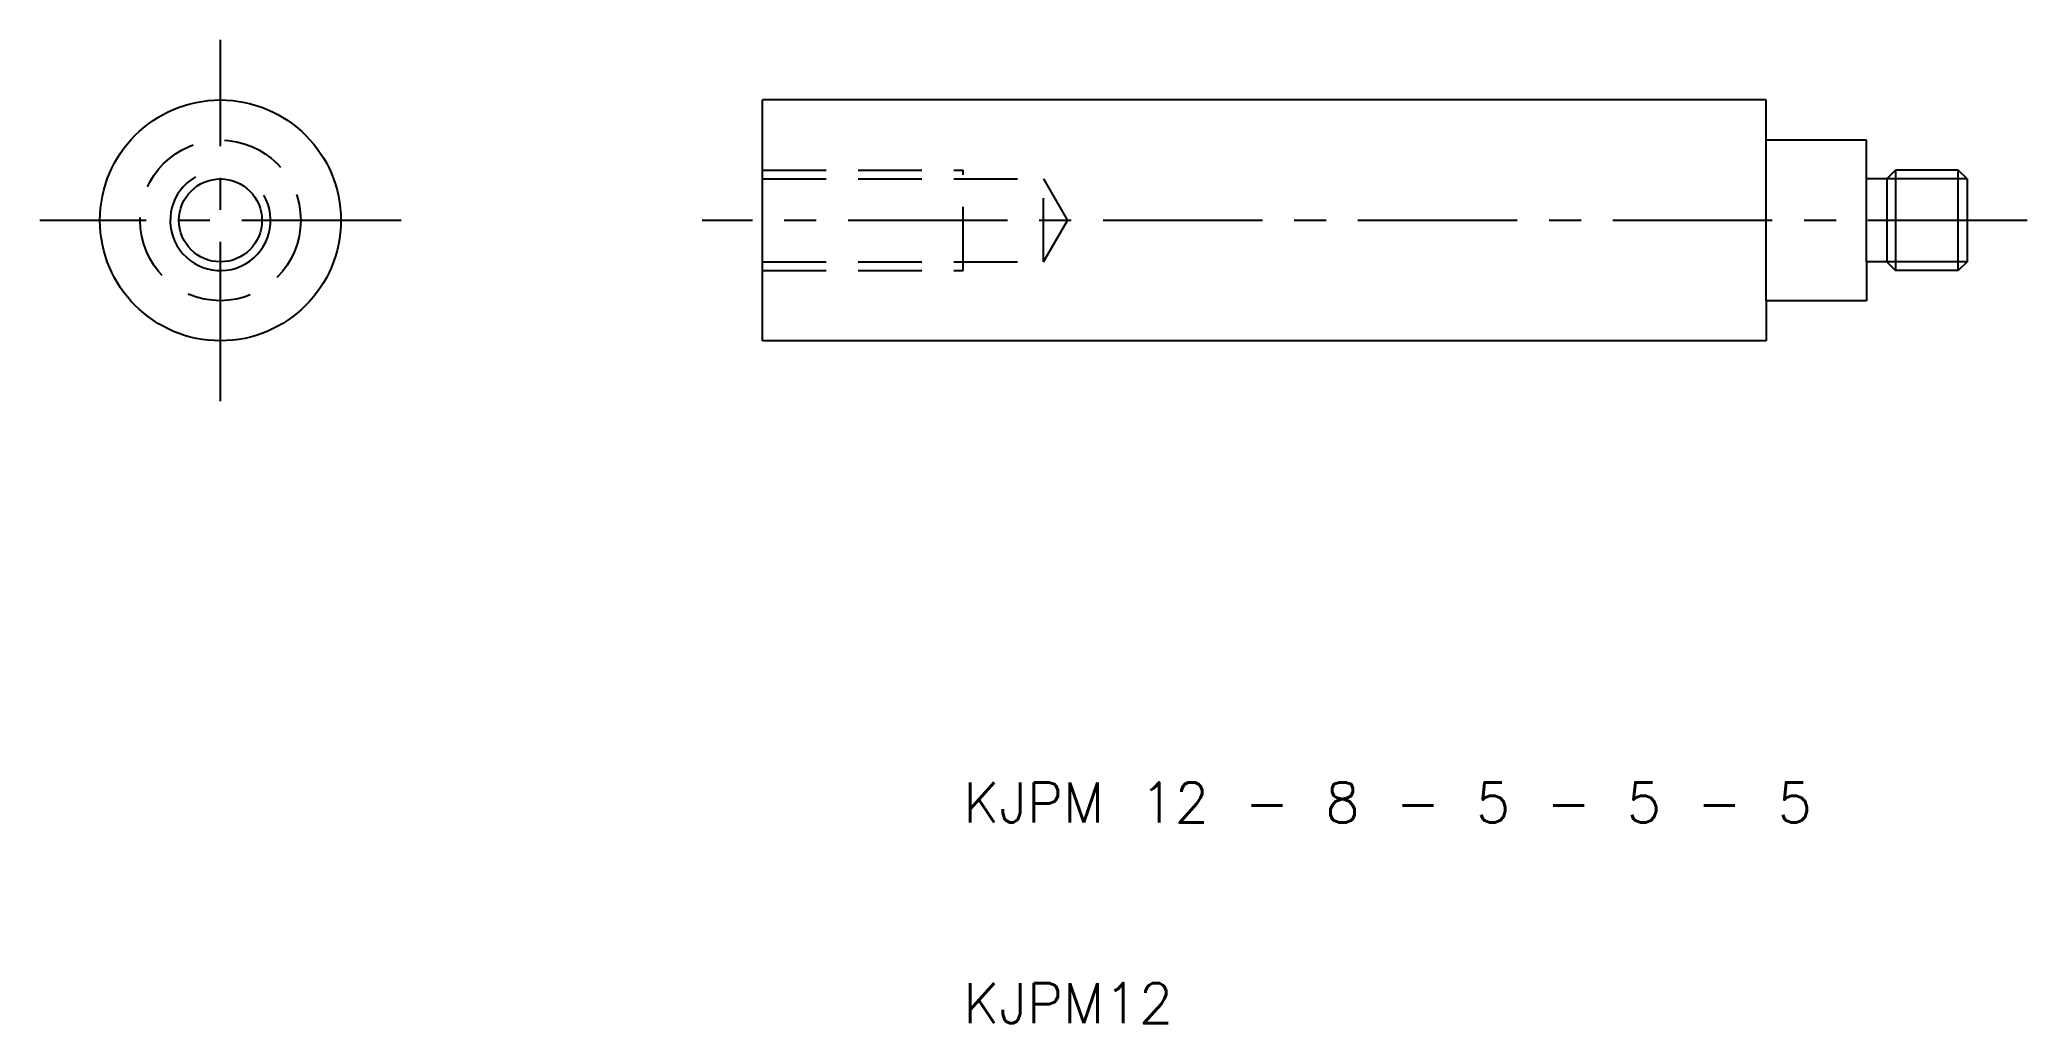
# Model space of a CAD drawing. Extents: x -36 to 63, y 10 to 59.
import ezdxf

# ---------------------------------------------------------------- set-up
doc = ezdxf.new("R2010")
doc.units = 0
doc.header["$LTSCALE"] = 0.25
doc.linetypes.add('CENTER', pattern=[50.8, 31.75, -6.35, 6.35, -6.35])
doc.linetypes.add('DASHED', pattern=[19.05, 12.7, -6.35])
doc.layers.get('0').update_dxf_attribs({"linetype": 'CONTINUOUS'})
doc.layers.add('CENTER', color=1, linetype='CENTER')
doc.styles.get("Standard").update_dxf_attribs({"font": 'txt.shx', "bigfont": 'extfont.shx'})

msp = doc.modelspace()

# ---------------------------------------------------------------- linework, layer by layer
for p, q in [((50, 56), (0, 56)), ((0, 44), (0, 56)), ((50, 54), (50, 56)), ((50, 46), (50, 54)), ((55, 54), (50, 54)), ((55, 52.067), (55, 54)), ((56, 52.067), (56.433, 52.5)), ((59.567, 52.5), (56.433, 52.5)), ((56.433, 52.5), (56.433, 47.5)), ((59.567, 47.5), (59.567, 52.5)), ((60, 52.067), (59.567, 52.5)), ((55, 47.933), (55, 52.067)), ((56, 52.067), (55, 52.067)), ((56, 52.067), (56, 47.933)), ((60, 52.067), (60, 47.933)), ((55, 47.933), (55, 46)), ((56, 47.933), (55, 47.933)), ((56, 47.933), (56.433, 47.5)), ((60, 47.933), (59.567, 47.5)), ((59.567, 47.5), (56.433, 47.5)), ((50, 46), (50, 44)), ((55, 46), (50, 46)), ((50, 44), (0, 44))]:
    msp.add_line(p, q)
at = {"color": 3, "linetype": 'DASHED'}
for p, q in [((0, 52.5), (10, 52.5)), ((10, 47.5), (10, 52.5)), ((0, 52.067), (14, 52.067)), ((14, 47.933), (14, 52.067)), ((14, 52.067), (15.193, 50)), ((14, 47.933), (15.193, 50)), ((0, 47.933), (14, 47.933)), ((0, 47.5), (10, 47.5))]:
    msp.add_line(p, q, dxfattribs=at)
at = {"color": 3}
for p, q in [((60, 52.067), (56, 52.067)), ((60, 47.933), (56, 47.933))]:
    msp.add_line(p, q, dxfattribs=at)
for radius in [6, 2.067]:
    msp.add_circle((-27, 50), radius)
at = {"color": 3, "linetype": 'DASHED'}
msp.add_circle((-27, 50), 4, dxfattribs=at)
at = {"color": 3}
msp.add_arc((-27, 50), 2.5, 120, 30, dxfattribs=at)
at = {"layer": 'CENTER', "color": 1, "linetype": 'CENTER'}
for p, q in [((-27, 41), (-27, 59)), ((-18, 50), (-36, 50)), ((63, 50), (-3, 50))]:
    msp.add_line(p, q, dxfattribs=at)

# ---------------------------------------------------------------- texts
for s, p in [('KJPM 12 - 8 - 5 - 5 - 5', (10, 20)), ('KJPM12', (10, 10))]:
    msp.add_text(s, height=2).set_placement(p)

doc.saveas('drawing.dxf')
